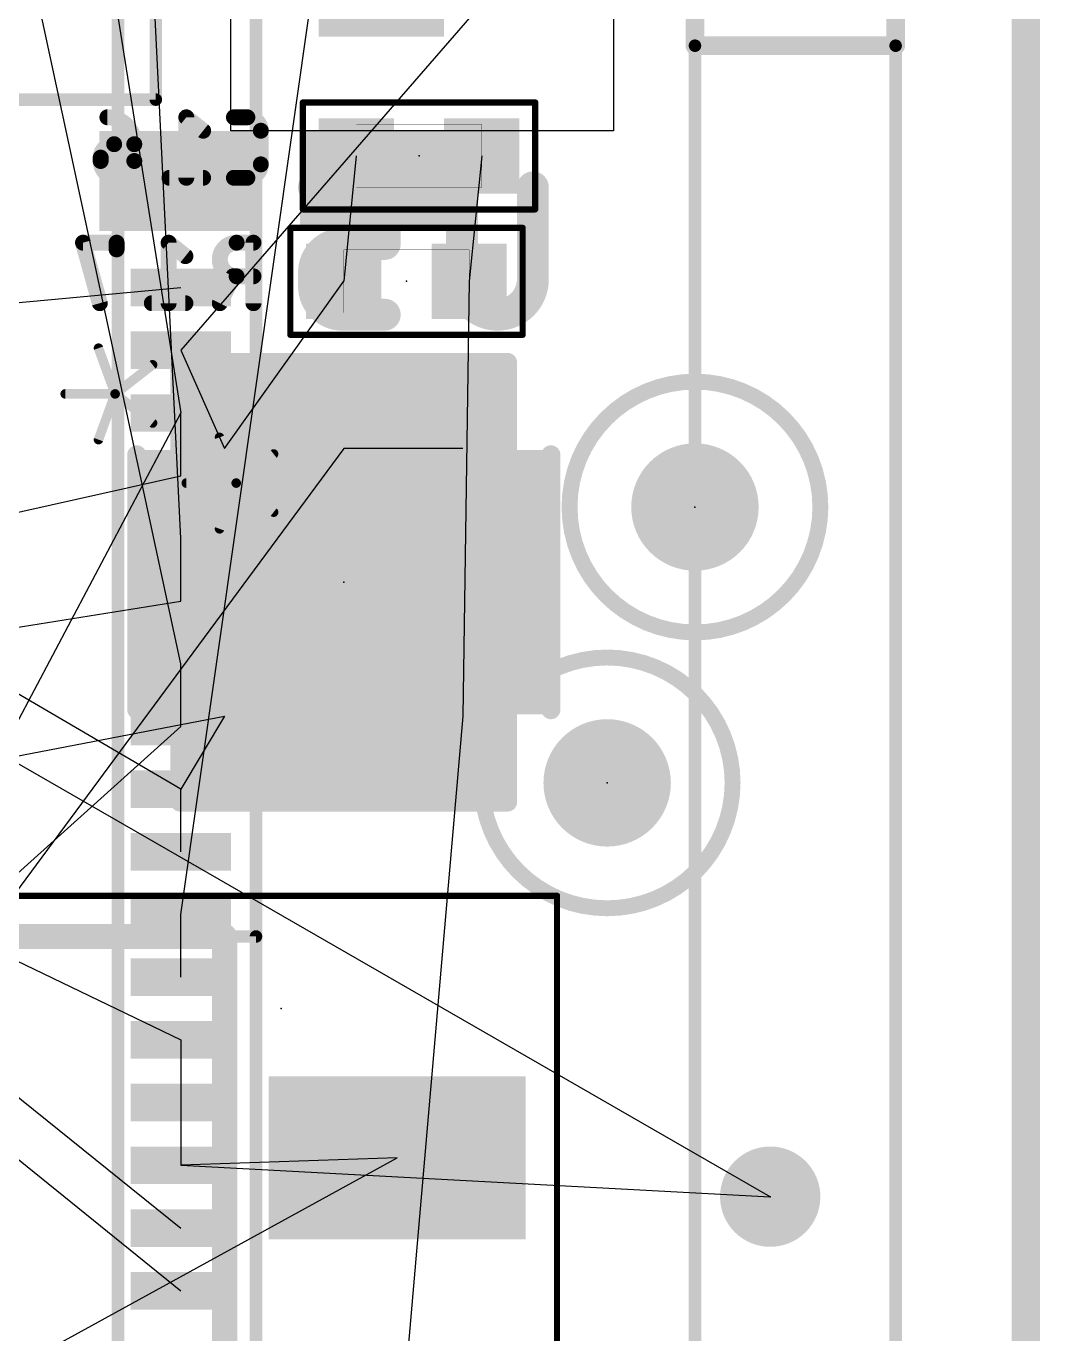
# Model space of a CAD drawing. Extents: x -4.1 to 63.7, y 0.3 to 51.7.
# Drawn here: x 31.87 to 39.95, y 11.21 to 21.63 of the extents above; entities that cross this region are included whole.
import ezdxf

# ---------------------------------------------------------------- set-up
doc = ezdxf.new("R2010")
doc.units = 0
for name, color, linetype in [('1', 12, 'CONTINUOUS'), ('16', 132, 'CONTINUOUS'), ('19', 6, 'CONTINUOUS'), ('21', 253, 'CONTINUOUS'), ('22', 253, 'CONTINUOUS'), ('23', 53, 'CONTINUOUS'), ('24', 53, 'CONTINUOUS'), ('26', 253, 'CONTINUOUS'), ('39', 12, 'CONTINUOUS'), ('40', 132, 'CONTINUOUS'), ('41', 12, 'CONTINUOUS'), ('42', 132, 'CONTINUOUS'), ('51', 253, 'CONTINUOUS'), ('52', 253, 'CONTINUOUS')]:
    doc.layers.add(name, color=color, linetype=linetype)

# ---------------------------------------------------------------- blocks, each defined once
blk = doc.blocks.new('RECT')
blk.add_solid([(-0.5, -0.5), (0.5, -0.5), (-0.5, 0.5), (0.5, 0.5)])
blk = doc.blocks.new('PIE')
at = {"const_width": 0.5}
blk.add_lwpolyline([(0, -0.25, 1), (0, 0.25, 1), (0, -0.25)], format="xyb", dxfattribs=at)

msp = doc.modelspace()

# ---------------------------------------------------------------- linework, layer by layer
at = {"layer": '1'}
for p, q in [((33.5, 20.8), (33.5, 23.2)), ((36.55, 22.1), (36.55, 20.8)), ((36.55, 20.8), (33.5, 20.8))]:
    msp.add_line(p, q, dxfattribs=at)
at = {"layer": '19'}
for p, q in [((30.85, 32.775), (33.1, 18.55)), ((33.1, 17.55), (32.35, 32.775)), ((7.1, 32.554), (33.1, 11.55)), ((7.6, 32.554), (33.1, 12.05)), ((33.1, 14.55), (35.11, 28.64)), ((38.7, 25.5), (33.1, 19.05)), ((33.1, 16.55), (31.901, 22.124)), ((34.5, 20.6), (34.4, 19.6)), ((35.5, 20.6), (35.4, 19.6)), ((21.5573, 18.4817), (33.1, 19.55)), ((33.45, 18.2668), (34.4, 19.6)), ((35.4, 19.6), (35.35, 16.1332)), ((33.1, 19.05), (33.45, 18.2668)), ((33.1, 18.55), (24.869, 3)), ((33.1, 18.05), (33.1, 18.55)), ((34.4, 18.2668), (26.3692, 7.3994)), ((35.35, 18.2668), (34.4, 18.2668)), ((24.0322, 16.0068), (33.1, 18.05)), ((33.1, 17.05), (33.1, 17.55)), ((37.8, 12.3), (29.012, 17.358)), ((33.1, 15.55), (30.012, 17.358)), ((24.3857, 15.6533), (33.1, 17.05)), ((33.1, 16.05), (33.1, 16.55)), ((25.4464, 14.5926), (33.45, 16.1332)), ((33.45, 16.1332), (33.1, 15.55)), ((35.35, 16.1332), (34.825, 10.07)), ((30.115, 13.365), (33.1, 16.05)), ((33.1, 15.05), (33.1, 15.55)), ((30.115, 14.992), (33.1, 13.55)), ((33.1, 14.05), (33.1, 14.55)), ((33.1, 13.55), (33.1, 13.05)), ((33.1, 13.05), (33.1, 12.55)), ((27.567, 8.6273), (34.825, 12.61)), ((34.825, 12.61), (33.1, 12.55)), ((33.1, 12.55), (37.8, 12.3))]:
    msp.add_line(p, q, dxfattribs=at)
at = {"layer": '21', "const_width": 0.15}
for points in [[(38.8, 21.479), (38.8, 23.1)], [(39.8, 4.5), (39.8, 23.1)], [(37.2, 21.479), (37.2, 22.1)], [(38.8, 21.479), (37.2, 21.479)]]:
    msp.add_lwpolyline(points, dxfattribs=at)
at = {"layer": '21', "const_width": 0.075}
for points in [[(37.2, 21.5165, 1), (37.2, 21.4415)], [(37.1625, 21.479, 1), (37.2375, 21.479)], [(38.7625, 21.479, 1), (38.8375, 21.479)], [(38.8, 21.4415, 1), (38.8, 21.5165)]]:
    msp.add_lwpolyline(points, format="xyb", dxfattribs=at)
at = {"layer": '22'}
for points, const_width in [([(32.5768, 18.7021), (32.4442, 19.0669)], 0.0762), ([(32.8753, 18.9343), (32.5768, 18.7021)], 0.0762), ([(32.1789, 18.7021), (32.5768, 18.7021)], 0.0762), ([(32.5768, 18.7021), (32.4442, 18.3374)], 0.0762), ([(32.5768, 18.7021), (32.8753, 18.47)], 0.0762), ([(32.749, 16.184), (32.749, 18.216)], 0.1524), ([(36.051, 18.216), (36.051, 16.184)], 0.1524), ([(34.7556, 16.184), (34.0444, 16.184)], 0.1524), ([(33.45, 14.375), (24.95, 14.375)], 0.2), ([(33.45, 3.225), (33.45, 14.375)], 0.2)]:
    msp.add_lwpolyline(points, dxfattribs=dict(at, const_width=const_width))
for points, const_width in [([(32.4621, 19.0734, 1), (32.4263, 19.0604)], 0.0381), ([(32.887, 18.9192, 1), (32.8636, 18.9493)], 0.0381), ([(32.1789, 18.7212, 1), (32.1789, 18.6831)], 0.0381), ([(32.5885, 18.7172, 1), (32.5652, 18.6871)], 0.0381), ([(32.5652, 18.7172, 1), (32.5885, 18.6871)], 0.0381), ([(32.5947, 18.6956, 1), (32.5589, 18.7086)], 0.0381), ([(32.5589, 18.6956, 1), (32.5947, 18.7086)], 0.0381), ([(32.5768, 18.6831, 1), (32.5768, 18.7212)], 0.0381), ([(32.8636, 18.455, 1), (32.887, 18.485)], 0.0381), ([(32.4263, 18.3439, 1), (32.4621, 18.3308)], 0.0381), ([(32.7871, 18.216, 1), (32.7109, 18.216)], 0.0762), ([(36.0891, 18.216, 1), (36.0129, 18.216)], 0.0762), ([(32.7109, 16.184, 1), (32.7871, 16.184)], 0.0762), ([(34.0444, 16.2221, 1), (34.0444, 16.1459)], 0.0762), ([(34.7556, 16.1459, 1), (34.7556, 16.2221)], 0.0762), ([(36.0129, 16.184, 1), (36.0891, 16.184)], 0.0762), ([(33.5, 14.375, 1), (33.4, 14.375)], 0.1), ([(33.45, 14.325, 1), (33.45, 14.425)], 0.1)]:
    msp.add_lwpolyline(points, format="xyb", dxfattribs=dict(at, const_width=const_width))
at = {"layer": '23'}
for p in [(36.5, 15.6), (33.9, 13.8), (37.8, 12.3)]:
    msp.add_point(p, dxfattribs=at)
at = {"layer": '24', "const_width": 0.1524}
for points in [[(34.4, 17.454), (34.4, 16.946)], [(34.654, 17.2), (34.146, 17.2)]]:
    msp.add_lwpolyline(points, dxfattribs=at)
at = {"layer": '24', "const_width": 0.0762}
for points in [[(34.4381, 17.454, 1), (34.3619, 17.454)], [(34.146, 17.2381, 1), (34.146, 17.1619)], [(34.654, 17.1619, 1), (34.654, 17.2381)], [(34.3619, 16.946, 1), (34.4381, 16.946)]]:
    msp.add_lwpolyline(points, format="xyb", dxfattribs=at)
at = {"layer": '24'}
for p in [(35, 20.6), (34.9, 19.6), (37.2, 17.8), (34.4, 17.2)]:
    msp.add_point(p, dxfattribs=at)
at = {"layer": '26'}
for points, const_width in [([(32.7297, 20.6936, 0.4142), (32.5152, 20.9081)], 0.127), ([(32.5152, 20.9398, 1), (32.5152, 20.8763)], 0.0635), ([(33.1641, 20.9329, 1), (33.1244, 20.8833)], 0.0635), ([(33.176, 20.9081, 1), (33.1125, 20.9081)], 0.0635), ([(33.5239, 20.9398, 1), (33.5239, 20.8764)], 0.0635), ([(33.7384, 20.8009, 0.4142), (33.6312, 20.9081)], 0.127), ([(33.6312, 20.9398, 1), (33.6312, 20.8763)], 0.0635), ([(33.6312, 20.8764, 1), (33.6312, 20.9398)], 0.0635), ([(33.7702, 20.8009, 1), (33.7067, 20.8009)], 0.0635), ([(32.5688, 20.6936, 0.4142), (32.4616, 20.5864)], 0.127), ([(32.5688, 20.7254, 1), (32.5688, 20.6619)], 0.0635), ([(32.5688, 20.6619, 1), (32.5688, 20.7254)], 0.0635), ([(32.7615, 20.6936, 1), (32.698, 20.6936)], 0.0635), ([(32.7297, 20.6619, 1), (32.7297, 20.7254)], 0.0635), ([(33.2585, 20.7761, 1), (33.2982, 20.8256)], 0.0635), ([(33.7067, 20.8009, 1), (33.7702, 20.8009)], 0.0635), ([(32.4933, 20.5864, 1), (32.4298, 20.5864)], 0.0635), ([(32.698, 20.6936, 1), (32.7615, 20.6936)], 0.0635), ([(32.4933, 20.5596, 1), (32.4298, 20.5596)], 0.0635), ([(32.4298, 20.5864, 1), (32.4933, 20.5864)], 0.0635), ([(32.4298, 20.5596, 1), (32.4933, 20.5596)], 0.0635), ([(32.4616, 20.5596, 1), (32.7297, 20.5596)], 0.127), ([(32.7615, 20.5596, 1), (32.6979, 20.5596)], 0.0635), ([(32.698, 20.5596, 1), (32.7615, 20.5596)], 0.0635), ([(33.6312, 20.4255, 0.4142), (33.7384, 20.5327)], 0.127), ([(33.7702, 20.5327, 1), (33.7067, 20.5327)], 0.0635), ([(33.7067, 20.5327, 1), (33.7702, 20.5327)], 0.0635), ([(33.0102, 20.4572, 1), (33.0102, 20.3938)], 0.0635), ([(33.1125, 20.4255, 1), (33.176, 20.4255)], 0.0635), ([(33.2783, 20.3938, 1), (33.2783, 20.4572)], 0.0635), ([(33.5239, 20.4572, 1), (33.5239, 20.3938)], 0.0635), ([(33.6312, 20.4572, 1), (33.6312, 20.3938)], 0.0635), ([(33.6312, 20.3938, 1), (33.6312, 20.4572)], 0.0635), ([(34.1622, 20.4131, 1), (34.1622, 20.2861)], 0.127), ([(34.7902, 20.3496, 1), (34.6632, 20.3496)], 0.127), ([(34.7267, 20.2861, 1), (34.7267, 20.4131)], 0.127), ([(35.4068, 20.3496, 1), (35.2798, 20.3496)], 0.127), ([(35.9713, 20.3496, 1), (35.8443, 20.3496)], 0.127), ([(34.388, 19.898, 0.4142), (34.1622, 19.6723)], 0.254), ([(34.388, 19.9615, 1), (34.388, 19.8345)], 0.127), ([(34.388, 19.8345, 1), (34.388, 19.9615)], 0.127), ([(34.7267, 19.8345, 1), (34.7267, 19.9615)], 0.127), ([(32.3205, 19.9398, 1), (32.3205, 19.8764)], 0.0635), ([(32.3511, 19.9166, 1), (32.2899, 19.8996)], 0.0635), ([(32.6204, 19.9081, 1), (32.5569, 19.9081)], 0.0635), ([(32.5886, 19.8764, 1), (32.5886, 19.9398)], 0.0635), ([(33.023, 19.9329, 1), (32.9833, 19.8833)], 0.0635), ([(33.0349, 19.9081, 1), (32.9714, 19.9081)], 0.0635), ([(33.5455, 19.9081, 1), (33.5455, 19.64)], 0.127), ([(33.5455, 19.9398, 1), (33.5455, 19.8764)], 0.0635), ([(33.5455, 19.8764, 1), (33.5455, 19.9398)], 0.0635), ([(33.7113, 19.9081, 1), (33.6478, 19.9081)], 0.0635), ([(33.6795, 19.8764, 1), (33.6795, 19.9398)], 0.0635), ([(34.6632, 19.898, 1), (34.7902, 19.898)], 0.127), ([(32.5569, 19.8545, 1), (32.6204, 19.8545)], 0.0635), ([(33.1174, 19.7761, 1), (33.1571, 19.8256)], 0.0635), ([(34.2257, 19.6723, 1), (34.0987, 19.6723)], 0.127), ([(34.0987, 19.6723, 1), (34.2257, 19.6723)], 0.127), ([(35.3433, 19.6158, 1), (35.9078, 19.6158)], 0.254), ([(35.4068, 19.6158, 1), (35.2798, 19.6158)], 0.127), ([(35.9713, 19.6158, 1), (35.8443, 19.6158)], 0.127), ([(33.547, 19.6258, 1), (33.4902, 19.6542)], 0.0635), ([(33.5455, 19.6717, 1), (33.5455, 19.6082)], 0.0635), ([(33.5455, 19.6082, 1), (33.5455, 19.6717)], 0.0635), ([(33.6795, 19.6082, 1), (33.6795, 19.6717)], 0.0635), ([(34.1622, 19.5594, 0.4142), (34.388, 19.3336)], 0.254), ([(34.2257, 19.5594, 1), (34.0987, 19.5594)], 0.127), ([(34.0987, 19.5594, 1), (34.2257, 19.5594)], 0.127), ([(35.2798, 19.6158, 1), (35.4068, 19.6158)], 0.127), ([(35.8443, 19.6158, 1), (35.9713, 19.6158)], 0.127), ([(32.424, 19.417, 1), (32.4851, 19.434)], 0.0635), ([(32.8691, 19.4572, 1), (32.8691, 19.3938)], 0.0635), ([(32.9714, 19.4255, 1), (33.0349, 19.4255)], 0.0635), ([(33.1372, 19.3938, 1), (33.1372, 19.4572)], 0.0635), ([(33.383, 19.4397, 1), (33.4398, 19.4113)], 0.0635), ([(33.6478, 19.4255, 1), (33.7113, 19.4255)], 0.0635), ([(34.388, 19.3971, 1), (34.388, 19.2701)], 0.127), ([(34.388, 19.2701, 1), (34.388, 19.3971)], 0.127), ([(34.7267, 19.2701, 1), (34.7267, 19.3971)], 0.127)]:
    msp.add_lwpolyline(points, format="xyb", dxfattribs=dict(at, const_width=const_width))
for points, const_width in [([(33.2783, 20.8009), (33.1443, 20.9081)], 0.127), ([(33.1443, 20.9081), (33.1443, 20.4255)], 0.127), ([(33.6312, 20.9081), (33.5239, 20.9081)], 0.127), ([(33.7384, 20.5327), (33.7384, 20.8009)], 0.127), ([(32.7297, 20.6936), (32.5688, 20.6936)], 0.127), ([(32.7297, 20.5596), (32.7297, 20.6936)], 0.127), ([(32.4616, 20.5864), (32.4616, 20.5596)], 0.127), ([(33.2783, 20.4255), (33.0102, 20.4255)], 0.127), ([(33.5239, 20.4255), (33.6312, 20.4255)], 0.127), ([(34.7267, 20.3496), (34.1622, 20.3496)], 0.254), ([(34.7267, 19.898), (34.7267, 20.3496)], 0.254), ([(35.3433, 19.6158), (35.3433, 20.3496)], 0.254), ([(35.9078, 20.3496), (35.9078, 19.6158)], 0.254), ([(34.388, 19.898), (34.7267, 19.898)], 0.254), ([(32.5886, 19.9081), (32.3205, 19.9081)], 0.127), ([(32.3205, 19.9081), (32.4546, 19.4255)], 0.127), ([(32.5886, 19.8545), (32.5886, 19.9081)], 0.127), ([(33.1372, 19.8009), (33.0032, 19.9081)], 0.127), ([(33.0032, 19.9081), (33.0032, 19.4255)], 0.127), ([(33.6795, 19.9081), (33.5455, 19.9081)], 0.127), ([(33.6795, 19.4255), (33.6795, 19.9081)], 0.127), ([(34.1622, 19.5594), (34.1622, 19.6723)], 0.254), ([(33.4114, 19.4255), (33.5186, 19.64)], 0.127), ([(33.5455, 19.64), (33.6795, 19.64)], 0.127), ([(33.1372, 19.4255), (32.8691, 19.4255)], 0.127), ([(34.7267, 19.3336), (34.388, 19.3336)], 0.254)]:
    msp.add_lwpolyline(points, dxfattribs=dict(at, const_width=const_width))
at = {"layer": '39', "const_width": 0.1}
for points in [[(32.6, 4.3), (32.6, 23.3)], [(39.9, 23.3), (39.9, 4.3)]]:
    msp.add_lwpolyline(points, dxfattribs=at)
at = {"layer": '40'}
for points, const_width in [([(34.0738, 21.0262), (35.9262, 21.0262)], 0.05), ([(34.0738, 20.1738), (34.0738, 21.0262)], 0.05), ([(35.9262, 21.0262), (35.9262, 20.1738)], 0.05), ([(35.9262, 20.1738), (34.0738, 20.1738)], 0.05), ([(33.9738, 20.0262), (35.8262, 20.0262)], 0.05), ([(33.9738, 19.1738), (33.9738, 20.0262)], 0.05), ([(35.8262, 20.0262), (35.8262, 19.1738)], 0.05), ([(35.8262, 19.1738), (33.9738, 19.1738)], 0.05), ([(35.7056, 18.9526), (33.0944, 18.9526)], 0.1524), ([(33.0944, 18.9526), (33.0944, 18.1779)], 0.1524), ([(35.6954, 18.9526), (33.1046, 18.9526)], 0.1524), ([(33.1046, 18.9526), (33.1046, 18.1652)], 0.1524), ([(35.6954, 18.1652), (35.6954, 18.9526)], 0.1524), ([(35.7056, 18.1779), (35.7056, 18.9526)], 0.1524), ([(33.0944, 18.8976), (35.7056, 18.8976)], 0.1524), ([(33.0944, 18.7452), (35.7056, 18.7452)], 0.1524), ([(33.0944, 18.5928), (35.7056, 18.5928)], 0.1524), ([(33.0944, 18.4404), (35.7056, 18.4404)], 0.1524), ([(33.0944, 18.288), (35.7056, 18.288)], 0.1524), ([(33.0944, 18.1779), (32.7744, 18.1779)], 0.1524), ([(32.7744, 18.1779), (32.7744, 16.2221)], 0.1524), ([(36.0256, 18.1779), (35.7056, 18.1779)], 0.1524), ([(36.0256, 16.2221), (36.0256, 18.1779)], 0.1524), ([(33.1046, 18.1652), (32.7744, 18.1652)], 0.1524), ([(32.7744, 18.1652), (32.7744, 16.2348)], 0.1524), ([(32.7744, 18.1356), (36.0256, 18.1356)], 0.1524), ([(36.0256, 18.1652), (35.6954, 18.1652)], 0.1524), ([(36.0256, 16.2348), (36.0256, 18.1652)], 0.1524), ([(32.7744, 17.9832), (36.0256, 17.9832)], 0.1524), ([(32.7744, 17.8308), (36.0256, 17.8308)], 0.1524), ([(32.7744, 17.6784), (36.0256, 17.6784)], 0.1524), ([(32.7744, 17.526), (36.0256, 17.526)], 0.1524), ([(32.7744, 17.3736), (36.0256, 17.3736)], 0.1524), ([(32.7744, 17.2212), (36.0256, 17.2212)], 0.1524), ([(32.7744, 17.0688), (36.0256, 17.0688)], 0.1524), ([(32.7744, 16.9164), (36.0256, 16.9164)], 0.1524), ([(32.7744, 16.764), (36.0256, 16.764)], 0.1524), ([(32.7744, 16.6116), (36.0256, 16.6116)], 0.1524), ([(32.7744, 16.4592), (36.0256, 16.4592)], 0.1524), ([(32.7744, 16.3068), (36.0256, 16.3068)], 0.1524), ([(32.7744, 16.2348), (33.1046, 16.2348)], 0.1524), ([(32.7744, 16.2221), (33.0944, 16.2221)], 0.1524), ([(33.0944, 16.2221), (33.0944, 15.4474)], 0.1524), ([(33.1046, 16.2348), (33.1046, 15.4474)], 0.1524), ([(35.6954, 15.4474), (35.6954, 16.2348)], 0.1524), ([(35.6954, 16.2348), (36.0256, 16.2348)], 0.1524), ([(35.7056, 15.4474), (35.7056, 16.2221)], 0.1524), ([(35.7056, 16.2221), (36.0256, 16.2221)], 0.1524), ([(33.0944, 16.1544), (35.7056, 16.1544)], 0.1524), ([(33.0944, 16.002), (35.7056, 16.002)], 0.1524), ([(33.0944, 15.8496), (35.7056, 15.8496)], 0.1524), ([(33.0944, 15.6972), (35.7056, 15.6972)], 0.1524), ([(33.0944, 15.5448), (35.7056, 15.5448)], 0.1524), ([(33.0944, 15.4474), (35.7056, 15.4474)], 0.1524), ([(33.1046, 15.4474), (35.6954, 15.4474)], 0.1524)]:
    msp.add_lwpolyline(points, dxfattribs=dict(at, const_width=const_width))
for points, const_width in [([(34.0738, 21.0387, 1), (34.0738, 21.0137)], 0.025), ([(34.0863, 21.0262, 1), (34.0613, 21.0262)], 0.025), ([(35.9387, 21.0262, 1), (35.9137, 21.0262)], 0.025), ([(35.9262, 21.0137, 1), (35.9262, 21.0387)], 0.025), ([(34.0738, 20.1863, 1), (34.0738, 20.1613)], 0.025), ([(34.0613, 20.1738, 1), (34.0863, 20.1738)], 0.025), ([(35.9137, 20.1738, 1), (35.9387, 20.1738)], 0.025), ([(35.9262, 20.1613, 1), (35.9262, 20.1863)], 0.025), ([(33.9738, 20.0387, 1), (33.9738, 20.0137)], 0.025), ([(33.9863, 20.0262, 1), (33.9613, 20.0262)], 0.025), ([(35.8387, 20.0262, 1), (35.8137, 20.0262)], 0.025), ([(35.8262, 20.0137, 1), (35.8262, 20.0387)], 0.025), ([(33.9738, 19.1863, 1), (33.9738, 19.1613)], 0.025), ([(35.8262, 19.1613, 1), (35.8262, 19.1863)], 0.025), ([(33.9613, 19.1738, 1), (33.9863, 19.1738)], 0.025), ([(35.8137, 19.1738, 1), (35.8387, 19.1738)], 0.025), ([(33.0944, 18.9907, 1), (33.0944, 18.9145)], 0.0762), ([(33.1325, 18.9526, 1), (33.0563, 18.9526)], 0.0762), ([(33.1046, 18.9907, 1), (33.1046, 18.9145)], 0.0762), ([(33.1427, 18.9526, 1), (33.0665, 18.9526)], 0.0762), ([(35.7335, 18.9526, 1), (35.6573, 18.9526)], 0.0762), ([(35.7437, 18.9526, 1), (35.6675, 18.9526)], 0.0762), ([(35.6954, 18.9145, 1), (35.6954, 18.9907)], 0.0762), ([(35.7056, 18.9145, 1), (35.7056, 18.9907)], 0.0762), ([(33.0944, 18.9357, 1), (33.0944, 18.8595)], 0.0762), ([(35.7056, 18.8595, 1), (35.7056, 18.9357)], 0.0762), ([(33.0944, 18.7833, 1), (33.0944, 18.7071)], 0.0762), ([(35.7056, 18.7071, 1), (35.7056, 18.7833)], 0.0762), ([(33.0944, 18.6309, 1), (33.0944, 18.5547)], 0.0762), ([(35.7056, 18.5547, 1), (35.7056, 18.6309)], 0.0762), ([(33.0944, 18.4785, 1), (33.0944, 18.4023)], 0.0762), ([(35.7056, 18.4023, 1), (35.7056, 18.4785)], 0.0762), ([(33.0944, 18.3261, 1), (33.0944, 18.2499)], 0.0762), ([(35.7056, 18.2499, 1), (35.7056, 18.3261)], 0.0762), ([(32.7744, 18.216, 1), (32.7744, 18.1398)], 0.0762), ([(32.8125, 18.1779, 1), (32.7363, 18.1779)], 0.0762), ([(33.0944, 18.1398, 1), (33.0944, 18.216)], 0.0762), ([(35.7056, 18.216, 1), (35.7056, 18.1398)], 0.0762), ([(36.0637, 18.1779, 1), (35.9875, 18.1779)], 0.0762), ([(36.0256, 18.1398, 1), (36.0256, 18.216)], 0.0762), ([(32.7744, 18.2033, 1), (32.7744, 18.1271)], 0.0762), ([(32.8125, 18.1652, 1), (32.7363, 18.1652)], 0.0762), ([(32.7744, 18.1737, 1), (32.7744, 18.0975)], 0.0762), ([(33.0563, 18.1779, 1), (33.1325, 18.1779)], 0.0762), ([(33.0665, 18.1652, 1), (33.1427, 18.1652)], 0.0762), ([(33.1046, 18.1271, 1), (33.1046, 18.2033)], 0.0762), ([(35.6954, 18.2033, 1), (35.6954, 18.1271)], 0.0762), ([(35.6573, 18.1652, 1), (35.7335, 18.1652)], 0.0762), ([(35.6675, 18.1779, 1), (35.7437, 18.1779)], 0.0762), ([(36.0637, 18.1652, 1), (35.9875, 18.1652)], 0.0762), ([(36.0256, 18.1271, 1), (36.0256, 18.2033)], 0.0762), ([(36.0256, 18.0975, 1), (36.0256, 18.1737)], 0.0762), ([(32.7744, 18.0213, 1), (32.7744, 17.9451)], 0.0762), ([(36.0256, 17.9451, 1), (36.0256, 18.0213)], 0.0762), ([(32.7744, 17.8689, 1), (32.7744, 17.7927)], 0.0762), ([(36.0256, 17.7927, 1), (36.0256, 17.8689)], 0.0762), ([(32.7744, 17.7165, 1), (32.7744, 17.6403)], 0.0762), ([(36.0256, 17.6403, 1), (36.0256, 17.7165)], 0.0762), ([(32.7744, 17.5641, 1), (32.7744, 17.4879)], 0.0762), ([(36.0256, 17.4879, 1), (36.0256, 17.5641)], 0.0762), ([(32.7744, 17.4117, 1), (32.7744, 17.3355)], 0.0762), ([(36.0256, 17.3355, 1), (36.0256, 17.4117)], 0.0762), ([(32.7744, 17.2593, 1), (32.7744, 17.1831)], 0.0762), ([(36.0256, 17.1831, 1), (36.0256, 17.2593)], 0.0762), ([(32.7744, 17.1069, 1), (32.7744, 17.0307)], 0.0762), ([(36.0256, 17.0307, 1), (36.0256, 17.1069)], 0.0762), ([(32.7744, 16.9545, 1), (32.7744, 16.8783)], 0.0762), ([(36.0256, 16.8783, 1), (36.0256, 16.9545)], 0.0762), ([(32.7744, 16.8021, 1), (32.7744, 16.7259)], 0.0762), ([(36.0256, 16.7259, 1), (36.0256, 16.8021)], 0.0762), ([(32.7744, 16.6497, 1), (32.7744, 16.5735)], 0.0762), ([(36.0256, 16.5735, 1), (36.0256, 16.6497)], 0.0762), ([(32.7744, 16.4973, 1), (32.7744, 16.4211)], 0.0762), ([(36.0256, 16.4211, 1), (36.0256, 16.4973)], 0.0762), ([(32.7744, 16.3449, 1), (32.7744, 16.2687)], 0.0762), ([(36.0256, 16.2687, 1), (36.0256, 16.3449)], 0.0762), ([(32.7744, 16.2729, 1), (32.7744, 16.1967)], 0.0762), ([(32.7744, 16.2602, 1), (32.7744, 16.184)], 0.0762), ([(32.7363, 16.2348, 1), (32.8125, 16.2348)], 0.0762), ([(33.1325, 16.2221, 1), (33.0563, 16.2221)], 0.0762), ([(33.1427, 16.2348, 1), (33.0665, 16.2348)], 0.0762), ([(33.0944, 16.184, 1), (33.0944, 16.2602)], 0.0762), ([(33.1046, 16.1967, 1), (33.1046, 16.2729)], 0.0762), ([(35.7335, 16.2348, 1), (35.6573, 16.2348)], 0.0762), ([(35.6954, 16.2729, 1), (35.6954, 16.1967)], 0.0762), ([(35.7437, 16.2221, 1), (35.6675, 16.2221)], 0.0762), ([(35.7056, 16.2602, 1), (35.7056, 16.184)], 0.0762), ([(35.9875, 16.2348, 1), (36.0637, 16.2348)], 0.0762), ([(36.0256, 16.1967, 1), (36.0256, 16.2729)], 0.0762), ([(36.0256, 16.184, 1), (36.0256, 16.2602)], 0.0762), ([(32.7363, 16.2221, 1), (32.8125, 16.2221)], 0.0762), ([(33.0944, 16.1925, 1), (33.0944, 16.1163)], 0.0762), ([(35.7056, 16.1163, 1), (35.7056, 16.1925)], 0.0762), ([(35.9875, 16.2221, 1), (36.0637, 16.2221)], 0.0762), ([(33.0944, 16.0401, 1), (33.0944, 15.9639)], 0.0762), ([(35.7056, 15.9639, 1), (35.7056, 16.0401)], 0.0762), ([(33.0944, 15.8877, 1), (33.0944, 15.8115)], 0.0762), ([(35.7056, 15.8115, 1), (35.7056, 15.8877)], 0.0762), ([(33.0944, 15.7353, 1), (33.0944, 15.6591)], 0.0762), ([(35.7056, 15.6591, 1), (35.7056, 15.7353)], 0.0762), ([(33.0944, 15.5829, 1), (33.0944, 15.5067)], 0.0762), ([(35.7056, 15.5067, 1), (35.7056, 15.5829)], 0.0762), ([(33.0944, 15.4855, 1), (33.0944, 15.4093)], 0.0762), ([(33.0563, 15.4474, 1), (33.1325, 15.4474)], 0.0762), ([(33.1046, 15.4855, 1), (33.1046, 15.4093)], 0.0762), ([(33.0665, 15.4474, 1), (33.1427, 15.4474)], 0.0762), ([(35.6573, 15.4474, 1), (35.7335, 15.4474)], 0.0762), ([(35.6675, 15.4474, 1), (35.7437, 15.4474)], 0.0762), ([(35.6954, 15.4093, 1), (35.6954, 15.4855)], 0.0762), ([(35.7056, 15.4093, 1), (35.7056, 15.4855)], 0.0762)]:
    msp.add_lwpolyline(points, format="xyb", dxfattribs=dict(at, const_width=const_width))
at = {"layer": '41', "const_width": 0.127}
msp.add_lwpolyline([(36.5, 14.6, 1), (36.5, 16.6, 1), (36.5, 14.6)], format="xyb", dxfattribs=at)
at = {"layer": '42', "const_width": 0.127}
msp.add_lwpolyline([(37.2, 16.8, 1), (37.2, 18.8, 1), (37.2, 16.8)], format="xyb", dxfattribs=at)
at = {"layer": '51', "const_width": 0.1}
for points in [[(38.8, 21.479), (38.8, 23.1)], [(39.8, 4.5), (39.8, 23.1)], [(33.7, 5.499), (33.7, 22.1)], [(37.2, 21.479), (37.2, 22.1)], [(38.8, 21.479), (37.2, 21.479)], [(37.2, 6.119), (37.2, 21.479)], [(38.8, 6.119), (38.8, 21.479)]]:
    msp.add_lwpolyline(points, dxfattribs=at)
at = {"layer": '51', "const_width": 0.05}
for points in [[(37.2, 21.504, 1), (37.2, 21.454)], [(37.225, 21.479, 1), (37.175, 21.479)], [(37.175, 21.479, 1), (37.225, 21.479)], [(38.825, 21.479, 1), (38.775, 21.479)], [(38.775, 21.479, 1), (38.825, 21.479)], [(38.8, 21.454, 1), (38.8, 21.504)]]:
    msp.add_lwpolyline(points, format="xyb", dxfattribs=at)
at = {"layer": '52'}
for points, const_width in [([(32.901, 21.049), (32.901, 24.899)], 0.1), ([(28.501, 21.049), (32.901, 21.049)], 0.1), ([(35.5, 20.85), (34.5, 20.85)], 0.0025), ([(34.5, 20.85), (34.5, 20.35)], 0.0025), ([(35.5, 20.35), (35.5, 20.85)], 0.0025), ([(34.5, 20.35), (35.5, 20.35)], 0.0025), ([(35.4, 19.85), (34.4, 19.85)], 0.0025), ([(34.4, 19.85), (34.4, 19.35)], 0.0025), ([(35.4, 19.35), (35.4, 19.85)], 0.0025), ([(34.4, 19.35), (35.4, 19.35)], 0.0025), ([(33.2062, 18.089), (33.2062, 18.6986)], 0.1524), ([(33.2062, 18.6986), (33.7142, 18.6986)], 0.1524), ([(33.7142, 18.6986), (33.7142, 18.0636)], 0.1524), ([(34.146, 18.089), (34.146, 18.6986)], 0.1524), ([(34.146, 18.6986), (34.654, 18.6986)], 0.1524), ([(34.654, 18.6986), (34.654, 18.0636)], 0.1524), ([(35.0858, 18.0636), (35.0858, 18.6986)], 0.1524), ([(35.0858, 18.6986), (35.5938, 18.6986)], 0.1524), ([(35.5938, 18.6986), (35.5938, 18.0636)], 0.1524), ([(33.542, 17.9909), (33.4094, 18.3557)], 0.0762), ([(33.8405, 18.2231), (33.542, 17.9909)], 0.0762), ([(33.7142, 18.0636), (33.2062, 18.089)], 0.1524), ([(34.654, 18.0636), (34.146, 18.089)], 0.1524), ([(32.876, 17.5048), (32.876, 18.0636)], 0.1524), ([(32.876, 18.0636), (33.7142, 18.0636)], 0.1524), ([(33.7142, 18.0636), (34.654, 18.0636)], 0.1524), ([(34.654, 18.0636), (35.0858, 18.0636)], 0.1524), ([(35.5938, 18.0636), (35.0858, 18.0636)], 0.1524), ([(35.924, 18.0636), (35.5938, 18.0636)], 0.1524), ([(35.924, 18.0636), (35.924, 16.3364)], 0.1524), ([(33.1441, 17.9909), (33.542, 17.9909)], 0.0762), ([(33.542, 17.9909), (33.4094, 17.6262)], 0.0762), ([(33.542, 17.9909), (33.8405, 17.7588)], 0.0762), ([(32.876, 16.8952), (32.876, 17.5048)], 0.1524), ([(32.876, 16.3364), (32.876, 16.8952)], 0.1524), ([(32.876, 16.3364), (33.2062, 16.3364)], 0.1524), ([(33.2062, 16.3364), (33.7142, 16.3364)], 0.1524), ([(33.2062, 15.7014), (33.2062, 16.3364)], 0.1524), ([(35.0858, 16.3364), (33.7142, 16.3364)], 0.1524), ([(33.7142, 16.3364), (33.7142, 15.7014)], 0.1524), ([(35.924, 16.3364), (35.0858, 16.3364)], 0.1524), ([(35.0858, 16.3364), (35.5938, 16.311)], 0.1524), ([(35.0858, 15.7014), (35.0858, 16.3364)], 0.1524), ([(35.5938, 16.311), (35.5938, 15.7014)], 0.1524), ([(33.7142, 15.7014), (33.2062, 15.7014)], 0.1524), ([(35.5938, 15.7014), (35.0858, 15.7014)], 0.1524), ([(36.1, 14.7), (22.3, 14.7)], 0.05), ([(36.1, 2.9), (36.1, 14.7)], 0.05), ([(33.7, 14.375), (24.7, 14.375)], 0.1), ([(33.7, 3.225), (33.7, 14.375)], 0.1)]:
    msp.add_lwpolyline(points, dxfattribs=dict(at, const_width=const_width))
for points, const_width in [([(32.876, 21.049, 1), (32.926, 21.049)], 0.05), ([(32.901, 21.024, 1), (32.901, 21.074)], 0.05), ([(34.5, 20.8506, 1), (34.5, 20.8494)], 0.0013), ([(34.5006, 20.85, 1), (34.4994, 20.85)], 0.0013), ([(35.5006, 20.85, 1), (35.4994, 20.85)], 0.0013), ([(35.5, 20.8494, 1), (35.5, 20.8506)], 0.0013), ([(34.5, 20.3506, 1), (34.5, 20.3494)], 0.0013), ([(34.4994, 20.35, 1), (34.5006, 20.35)], 0.0013), ([(35.4994, 20.35, 1), (35.5006, 20.35)], 0.0013), ([(35.5, 20.3494, 1), (35.5, 20.3506)], 0.0013), ([(34.4, 19.8506, 1), (34.4, 19.8494)], 0.0013), ([(34.4006, 19.85, 1), (34.3994, 19.85)], 0.0013), ([(35.4006, 19.85, 1), (35.3994, 19.85)], 0.0013), ([(35.4, 19.8494, 1), (35.4, 19.8506)], 0.0013), ([(34.4, 19.3506, 1), (34.4, 19.3494)], 0.0013), ([(34.3994, 19.35, 1), (34.4006, 19.35)], 0.0013), ([(35.3994, 19.35, 1), (35.4006, 19.35)], 0.0013), ([(35.4, 19.3494, 1), (35.4, 19.3506)], 0.0013), ([(33.2443, 18.6986, 1), (33.1681, 18.6986)], 0.0762), ([(33.2062, 18.7367, 1), (33.2062, 18.6605)], 0.0762), ([(33.7523, 18.6986, 1), (33.6761, 18.6986)], 0.0762), ([(33.7142, 18.6605, 1), (33.7142, 18.7367)], 0.0762), ([(34.1841, 18.6986, 1), (34.1079, 18.6986)], 0.0762), ([(34.146, 18.7367, 1), (34.146, 18.6605)], 0.0762), ([(34.6921, 18.6986, 1), (34.6159, 18.6986)], 0.0762), ([(34.654, 18.6605, 1), (34.654, 18.7367)], 0.0762), ([(35.1239, 18.6986, 1), (35.0477, 18.6986)], 0.0762), ([(35.0858, 18.7367, 1), (35.0858, 18.6605)], 0.0762), ([(35.6319, 18.6986, 1), (35.5557, 18.6986)], 0.0762), ([(35.5938, 18.6605, 1), (35.5938, 18.7367)], 0.0762), ([(33.4273, 18.3622, 1), (33.3915, 18.3492)], 0.0381), ([(33.8522, 18.208, 1), (33.8288, 18.2381)], 0.0381), ([(33.2081, 18.1271, 1), (33.2043, 18.0509)], 0.0762), ([(34.1479, 18.1271, 1), (34.1441, 18.0509)], 0.0762), ([(32.9141, 18.0636, 1), (32.8379, 18.0636)], 0.0762), ([(32.876, 18.1017, 1), (32.876, 18.0255)], 0.0762), ([(33.1681, 18.089, 1), (33.2443, 18.089)], 0.0762), ([(33.7142, 18.1017, 1), (33.7142, 18.0255)], 0.0762), ([(33.6761, 18.0636, 1), (33.7523, 18.0636)], 0.0762), ([(33.7123, 18.0255, 1), (33.7161, 18.1017)], 0.0762), ([(33.7142, 18.0255, 1), (33.7142, 18.1017)], 0.0762), ([(34.1079, 18.089, 1), (34.1841, 18.089)], 0.0762), ([(34.654, 18.1017, 1), (34.654, 18.0255)], 0.0762), ([(34.6159, 18.0636, 1), (34.6921, 18.0636)], 0.0762), ([(34.6521, 18.0255, 1), (34.6559, 18.1017)], 0.0762), ([(34.654, 18.0255, 1), (34.654, 18.1017)], 0.0762), ([(35.0858, 18.1017, 1), (35.0858, 18.0255)], 0.0762), ([(35.0477, 18.0636, 1), (35.1239, 18.0636)], 0.0762), ([(35.0858, 18.0255, 1), (35.0858, 18.1017)], 0.0762), ([(35.5938, 18.1017, 1), (35.5938, 18.0255)], 0.0762), ([(35.5557, 18.0636, 1), (35.6319, 18.0636)], 0.0762), ([(35.5938, 18.0255, 1), (35.5938, 18.1017)], 0.0762), ([(35.9621, 18.0636, 1), (35.8859, 18.0636)], 0.0762), ([(35.924, 18.0255, 1), (35.924, 18.1017)], 0.0762), ([(33.1441, 18.01, 1), (33.1441, 17.9719)], 0.0381), ([(33.5537, 18.006, 1), (33.5304, 17.9759)], 0.0381), ([(33.5304, 18.006, 1), (33.5537, 17.9759)], 0.0381), ([(33.5599, 17.9844, 1), (33.5241, 17.9974)], 0.0381), ([(33.5241, 17.9844, 1), (33.5599, 17.9974)], 0.0381), ([(33.542, 17.9719, 1), (33.542, 18.01)], 0.0381), ([(33.8288, 17.7438, 1), (33.8522, 17.7738)], 0.0381), ([(33.3915, 17.6327, 1), (33.4273, 17.6196)], 0.0381), ([(32.9141, 17.5048, 1), (32.8379, 17.5048)], 0.0762), ([(32.876, 16.8952, 1), (32.876, 17.5048)], 0.1524), ([(32.876, 17.5429, 1), (32.876, 17.4667)], 0.0762), ([(32.8379, 17.5048, 1), (32.9141, 17.5048)], 0.0762), ([(32.9141, 16.8952, 1), (32.8379, 16.8952)], 0.0762), ([(32.876, 16.9333, 1), (32.876, 16.8571)], 0.0762), ([(32.8379, 16.8952, 1), (32.9141, 16.8952)], 0.0762), ([(32.876, 16.3745, 1), (32.876, 16.2983)], 0.0762), ([(32.8379, 16.3364, 1), (32.9141, 16.3364)], 0.0762), ([(33.2062, 16.3745, 1), (33.2062, 16.2983)], 0.0762), ([(33.2443, 16.3364, 1), (33.1681, 16.3364)], 0.0762), ([(33.2062, 16.2983, 1), (33.2062, 16.3745)], 0.0762), ([(33.7142, 16.3745, 1), (33.7142, 16.2983)], 0.0762), ([(33.7523, 16.3364, 1), (33.6761, 16.3364)], 0.0762), ([(33.7142, 16.2983, 1), (33.7142, 16.3745)], 0.0762), ([(35.0858, 16.3745, 1), (35.0858, 16.2983)], 0.0762), ([(35.0877, 16.3745, 1), (35.0839, 16.2983)], 0.0762), ([(35.1239, 16.3364, 1), (35.0477, 16.3364)], 0.0762), ([(35.0858, 16.2983, 1), (35.0858, 16.3745)], 0.0762), ([(35.6319, 16.311, 1), (35.5557, 16.311)], 0.0762), ([(35.5919, 16.2729, 1), (35.5957, 16.3491)], 0.0762), ([(35.8859, 16.3364, 1), (35.9621, 16.3364)], 0.0762), ([(35.924, 16.2983, 1), (35.924, 16.3745)], 0.0762), ([(33.2062, 15.7395, 1), (33.2062, 15.6633)], 0.0762), ([(33.7142, 15.6633, 1), (33.7142, 15.7395)], 0.0762), ([(35.0858, 15.7395, 1), (35.0858, 15.6633)], 0.0762), ([(35.5938, 15.6633, 1), (35.5938, 15.7395)], 0.0762), ([(33.1681, 15.7014, 1), (33.2443, 15.7014)], 0.0762), ([(33.6761, 15.7014, 1), (33.7523, 15.7014)], 0.0762), ([(35.0477, 15.7014, 1), (35.1239, 15.7014)], 0.0762), ([(35.5557, 15.7014, 1), (35.6319, 15.7014)], 0.0762), ([(36.1125, 14.7, 1), (36.0875, 14.7)], 0.025), ([(36.1, 14.6875, 1), (36.1, 14.7125)], 0.025), ([(33.725, 14.375, 1), (33.675, 14.375)], 0.05), ([(33.7, 14.35, 1), (33.7, 14.4)], 0.05)]:
    msp.add_lwpolyline(points, format="xyb", dxfattribs=dict(at, const_width=const_width))

# ---------------------------------------------------------------- block references
at = {"layer": '1', "rotation": 270}
msp.add_blockref('RECT', (34.7, 22.05), dxfattribs=at)
at = {"layer": '1', "xscale": 0.3, "yscale": 0.8}
for p, rotation in [((33.1, 19.55), 90), ((33.1, 19.05), 90), ((33.1, 18.55), 90), ((33.1, 18.05), 270), ((33.1, 17.55), 270), ((33.1, 17.05), 270), ((33.1, 16.55), 270), ((33.1, 16.05), 270), ((33.1, 15.55), 270), ((33.1, 15.05), 270), ((33.1, 14.55), 270), ((33.1, 14.05), 270), ((33.1, 13.55), 270), ((33.1, 13.05), 270), ((33.1, 12.55), 270), ((33.1, 12.05), 270), ((33.1, 11.55), 270)]:
    msp.add_blockref('RECT', p, dxfattribs=dict(at, rotation=rotation))
at = {"layer": '1', "xscale": 1.016, "yscale": 1.016}
msp.add_blockref('PIE', (36.5, 15.6), dxfattribs=at)
at = {"layer": '16'}
for p, xscale, yscale, rotation in [((34.5, 20.6), 0.6, 0.6, 180), ((35.5, 20.6), 0.6, 0.6, 180), ((34.4, 19.6), 0.6, 0.6, 180), ((35.4, 19.6), 0.6, 0.6, 180), ((33.45, 18.2668), 1.1684, 0.508, 270), ((34.4, 18.2668), 1.1684, 0.508, 270), ((35.35, 18.2668), 1.1684, 0.508, 270), ((33.45, 16.1332), 1.1684, 0.508, 270), ((35.35, 16.1332), 1.1684, 0.508, 270)]:
    msp.add_blockref('RECT', p, dxfattribs=dict(at, xscale=xscale, yscale=yscale, rotation=rotation))
for name, p, xscale, yscale in [('PIE', (37.2, 17.8), 1.016, 1.016), ('RECT', (34.825, 12.61), 2.05, 1.3), ('PIE', (37.8, 12.3), 0.8, 0.8)]:
    msp.add_blockref(name, p, dxfattribs=dict(at, xscale=xscale, yscale=yscale))
at = {"layer": '41', "xscale": 0.8, "yscale": 1.3, "rotation": 90}
for p in [(33.1, 20.4), (34.7, 20.4)]:
    msp.add_blockref('RECT', p, dxfattribs=at)
at = {"layer": '52', "xscale": 0.2, "yscale": 0.5}
for p in [(34.6, 20.6), (34.5, 19.6)]:
    msp.add_blockref('RECT', p, dxfattribs=at)
at = {"layer": '52', "xscale": 0.2, "yscale": 0.5, "rotation": 180}
for p in [(35.4, 20.6), (35.3, 19.6)]:
    msp.add_blockref('RECT', p, dxfattribs=at)

doc.saveas('drawing.dxf')
